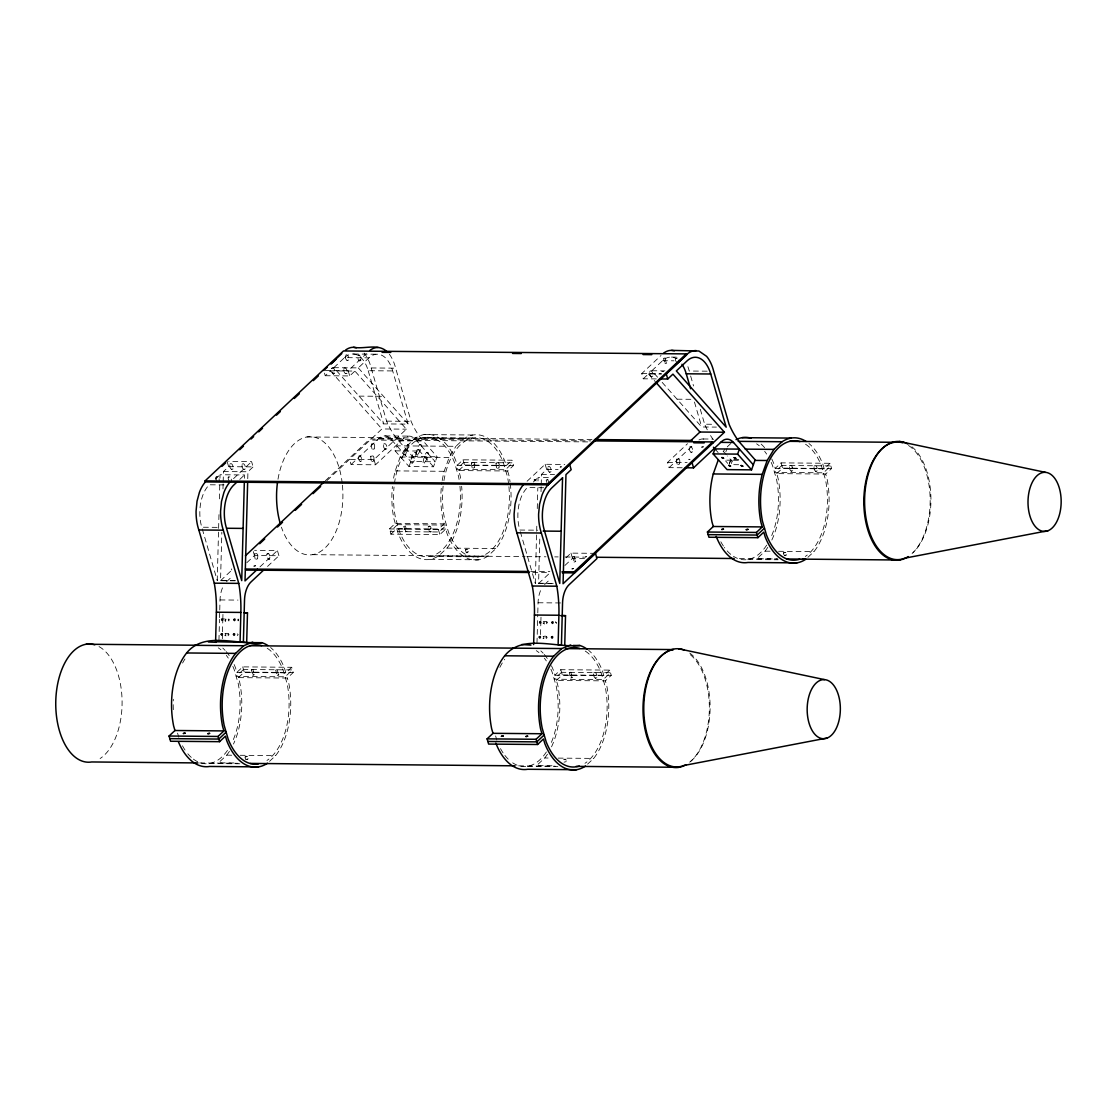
<?xml version="1.0" encoding="UTF-8"?>
<svg xmlns="http://www.w3.org/2000/svg" width="1117" height="1117" viewBox="0 0 1117 1117"><rect width="100%" height="100%" fill="white"/><g stroke="black" fill="none" stroke-linecap="round" stroke-linejoin="round"><path stroke-width="0.75" stroke-dasharray="5 3.75" d="M235.184 580.561L217.229 580.407L218.988 514.406M219.407 498.88L219.77 485.085M219.951 478.188L220.049 474.739L244.525 474.948L244.441 478.397M218.946 640.292L219.504 619.377M219.546 617.645L219.714 611.711M219.756 610.036L220.021 599.941A21.516 12.064 -89.5 0 1 223.959 584.973M235.226 580.826L220.538 580.7L221.836 532.195M222.981 488.883L223.121 483.675M223.177 481.944L223.442 471.556L228.636 466.683L253.126 466.892L251.604 461.656L228.748 461.461M222.311 638.715L222.451 633.507M222.492 631.761L222.814 619.6M222.855 617.869L222.953 614.392M247.751 478.69L247.932 471.765L253.126 466.892M553.222 583.381L535.266 583.228L536.844 524.124M537.263 508.598L537.808 487.906M537.989 481.008L538.087 477.559L549.508 477.657M536.984 643.113L537.752 614.532M537.794 612.856L538.059 602.761A21.516 12.064 -89.5 0 1 541.996 587.793M551.63 583.633L538.576 583.521L539.818 536.746M541.019 491.703L541.159 486.495M541.214 484.764L541.494 474.376L546.674 469.503L558.109 469.601M540.53 634.582L540.851 622.42M540.907 620.689L540.991 617.212M229.795 464.155C232.127 461.363 234.626 468.958 232.196 469.517C229.753 469.322 228.427 463.89 231.498 463.723M231.303 469.391L233.02 468.945M343.813 368.456C346.144 365.664 348.644 373.246 346.214 373.804C343.771 373.609 342.444 368.177 345.516 368.01M345.321 373.678L347.038 373.232M547.861 467.06C549.871 464.058 552.817 471.751 550.234 472.337C547.805 472.435 546.52 466.836 549.536 466.543M549.341 472.212L551.058 471.765M403.879 454.479L405.513 455.164L408.571 444.51L407.44 444.538L403.879 454.479L405.513 455.164M410.847 462.34C413.569 466.543 417.451 452.916 415.468 452.343C413.485 451.045 408.529 462.27 412.48 463.024M414.435 452.329L416.069 453.013M416.096 454.689C418.805 437.724 425.647 444.51 417.158 455.387C414.896 454.898 417.423 453.753 417.758 455.261M419.699 444.58L421.36 445.152M423.064 462.55C425.814 444.775 432.754 453.432 423.902 463.192C421.863 462.494 424.614 461.782 424.725 463.122M426.68 452.441L428.328 453.013M731.412 463.583L732.235 460.749M229.32 481.287C225.425 474.669 232.42 475.451 231.387 482.097M229.865 476.875L228.175 477.364M242.026 464.253C244.386 461.489 246.885 469.154 244.386 469.629C241.998 469.363 240.714 464.086 243.743 463.848M243.548 469.475L245.237 468.986M256.226 553.599L254.536 554.102M256.03 559.24L257.72 558.751M268.443 553.809L266.781 554.2M268.275 559.338C268.778 558.193 271.04 558.989 269.113 559.505C262.858 555.442 270.119 548.475 269.993 558.933M333.285 367.926L331.665 368.484M333.089 373.553C333.829 372.268 335.798 373.413 333.704 373.748C327.979 368.345 334.918 363.681 334.793 373.148M345.446 355.304C347.75 352.609 350.11 359.828 348.029 360.623C345.474 360.889 344.05 355.094 347.164 354.899M346.968 360.526L348.644 360.037M251.185 669.949L252.875 669.46L254.411 674.766L253.545 675.338L251.185 669.949L252.889 669.544M252.805 675.324L254.383 674.682M245.991 759.588C242.096 754.017 251.325 756.432 247.374 759.602M245.963 759.476L248.211 758.82M247.443 756.474L245.237 756.991M277.267 669.6L275.662 670.158L277.211 675.464L278.454 675.394L277.351 669.669L275.69 670.242M277.184 675.38L278.873 674.891M278.133 672.364L276.444 672.853L278.105 672.28M358.571 456.308C360.163 453.223 363.318 460.623 361.042 461.475C358.515 461.74 357.175 456.057 360.177 455.75M360.093 461.53L361.671 460.888M373.064 443.658L371.458 444.217M372.869 449.285L374.558 448.797M372.38 455.959L370.732 456.35M372.226 461.489L373.916 461M383.592 444.161C385.951 441.397 388.451 449.062 385.951 449.551C383.564 449.271 382.279 443.994 385.309 443.756M385.114 449.383L386.803 448.894M403.712 526.498L405.401 526.009L406.937 531.329L406.071 531.887L403.712 526.498L405.415 526.093M404.466 529.109L406.155 528.62L404.494 529.207M405.331 531.887L406.909 531.231M429.877 526.4L428.216 526.791M429.71 531.929C430.213 530.784 432.474 531.594 430.548 532.097C424.292 528.034 431.553 521.067 431.427 531.538M430.659 528.913L428.97 529.416L430.631 528.83M472.254 465.482L473.943 464.993M473.175 462.578L471.597 463.024M473.971 465.077L472.365 465.635M473.008 468.107L474.697 467.604M466.278 552.398L468.526 551.742M467.8 549.271L465.552 549.927M496.744 465.691L498.433 465.203M497.693 462.675L496.088 463.234M497.498 468.316L499.187 467.814M498.447 465.286L496.758 465.789M549.019 483.521L547.875 479.598L546.213 480.184M574.236 556.336L575.339 562.06L574.096 562.144L572.56 556.825L574.236 556.336L572.658 556.978M574.068 562.06L575.758 561.572M649.605 371.402C651.923 368.652 654.604 376.275 651.965 376.792C649.577 376.513 648.293 371.235 651.323 370.998M651.127 376.624L652.817 376.136M665.173 357.887L666.277 363.611L665.034 363.681L663.484 358.375L665.173 357.887L663.596 358.529M665.006 363.597L666.695 363.109M570.829 672.211L569.223 672.769L570.759 678.089L572.016 678.005L570.913 672.28L569.251 672.853M570.745 677.991L572.421 677.502M571.695 674.975L570.005 675.464L571.667 674.891M593.699 672.979C596.059 670.214 598.558 677.879 596.059 678.368C593.672 678.089 592.387 672.811 595.417 672.574M565.481 759.295C560.455 760.97 568.092 756.432 565.691 762.311M595.221 678.201L596.911 677.712M596.143 675.282L594.481 675.673L596.157 675.101M678.187 458.919L676.525 459.31M678.019 464.449L679.708 463.96M689.398 447.135C691.744 444.371 694.243 452.036 691.758 452.511C689.371 452.245 688.072 446.968 691.102 446.73M690.906 452.357L692.596 451.868M789.537 465.943C791.855 463.192 794.536 470.815 791.897 471.332C789.51 471.053 788.211 465.789 791.255 465.538M791.059 471.165L792.749 470.676M784.637 555.735C780.001 549.885 790.068 552.594 785.433 555.68M784.316 555.47L786.563 554.814M814.014 466.152C816.332 463.401 819.026 471.025 816.373 471.542C813.986 471.262 812.701 465.998 815.731 465.747M785.851 552.343L783.589 552.999M814.782 468.763L816.471 468.274M815.536 471.374L817.225 470.885M816.457 468.47L814.81 468.861M389.33 354.215A35.311 19.785 -89.5 0 1 395.641 368.163L411.098 421.346A83.984 47.068 -89.5 0 0 423.161 441.033L437.096 456.755L433.508 466.766L409.031 466.557L395.097 450.835L396.884 445.837L455.918 446.311L464.058 438.66A62.678 35.116 -89.5 0 1 504.786 461.139L506.127 465.747L457.16 465.328L455.82 460.721A62.678 35.116 -89.5 0 0 415.091 438.241L406.937 445.892L400.165 457.021L395.209 470.885A62.678 35.116 -89.5 0 0 393.254 480.128M409.031 466.557L412.606 456.546L398.671 440.824A83.984 47.068 -89.5 0 1 386.608 421.137L371.165 367.954A35.311 19.785 -89.5 0 0 364.086 353.07M433.508 466.766L419.573 451.045L421.36 446.046M442.22 480.547A62.678 35.116 -89.5 0 1 444.175 471.304L449.132 457.439L455.918 446.311M725.813 451.91L727.153 448.154M729.303 463.373L730.644 459.618L727.432 455.987M729.331 464.169L731.579 457.9M217.061 481.162C213.054 474.809 220.286 475.158 219.127 481.916M359.395 355.024C359.213 355.96 356.435 355.499 358.599 354.829C364.826 358.362 357.691 366.25 357.705 355.471M676.874 362.467C672.322 357.845 679.82 355.471 678.564 361.922M409.115 445.083L407.44 444.538M723.285 451.743L724.989 448.964M564.043 762.157L566.249 761.64M324.461 373.12L325.229 375.731L330.409 370.858L354.899 371.067L406.393 429.165L374 459.562L349.523 459.352L351.031 464.588L375.521 464.798L403.432 438.604A21.516 12.064 -89.5 0 1 415.468 439.4L435.309 461.768L410.819 461.558L390.992 439.19A21.516 12.064 -89.5 0 0 378.942 438.395L351.031 464.588M333.815 367.675L344.511 357.635L368.987 357.845A31.402 17.593 -89.5 0 1 392.695 370.928L408.152 424.111L383.662 423.902L333.815 367.675L358.292 367.884L368.987 357.845M215.288 479.207L220.049 474.739M325.34 370.523L348.183 370.718L366.264 353.754M233.523 478.635L251.604 461.656M325.229 375.731L349.705 375.94L354.899 371.067M239.778 479.416L244.525 474.948M325.396 480.701L369.839 438.995L590.809 440.88M326.974 480.561L381.916 428.956L406.393 429.165M220.538 580.7L231.75 570.187M226.542 581.72L232.881 575.772M246.843 562.675L254.453 555.526L278.929 555.735L277.421 550.513L254.564 550.318M259.968 566.877L277.421 550.513M267.522 566.445L278.929 555.735M510.26 483.452A62.678 35.116 -89.5 0 1 495.976 548.517L487.822 556.154A62.678 35.116 -89.5 0 1 447.093 533.689L445.753 529.081L439.861 534.596L390.894 534.191L389.372 528.955L395.264 523.426L444.231 523.845L442.89 519.237A62.678 35.116 -89.5 0 1 441.969 482.139M457.16 465.328L463.052 459.799L512.019 460.218L513.541 465.454L507.649 470.983L458.682 470.564L460.022 475.172A62.678 35.116 -89.5 0 1 460.86 479.835M234.137 664.531A62.678 35.116 -89.5 0 1 235.505 667.784L236.846 672.406L242.738 666.877L291.705 667.296L293.226 672.518L287.334 678.047L238.368 677.628L239.708 682.25A62.678 35.116 -89.5 0 1 233.481 744.034M390.894 534.191L396.786 528.662L445.753 529.081M458.682 470.564L464.574 465.035L513.541 465.454M238.368 677.628L244.26 672.099L293.226 672.518M236.846 672.406L285.812 672.825L291.705 667.296M389.372 528.955L438.339 529.374L444.231 523.845M506.127 465.747L512.019 460.218M396.786 528.662L398.127 533.27A62.678 35.116 -89.5 0 0 438.855 555.749L447.009 548.098A62.678 35.116 -89.5 0 0 461.642 486.258M229.418 751.378A62.678 35.116 -89.5 0 1 226.695 755.162L218.541 762.813L237.111 762.981M527.084 481.245L545.152 464.281L564.741 464.449M656.321 378.914L643.266 378.803L641.744 373.581L661.027 355.485M643.266 378.803L648.46 373.93L661.515 374.041M657.592 377.211L651.853 370.746L662.549 360.707A31.402 17.593 -89.5 0 1 675.967 358.459M533.34 482.027L538.087 477.559M269.546 761.319L275.662 755.581A62.678 35.116 -89.5 0 0 288.675 682.669L287.334 678.047M538.576 583.521L549.787 573.007M565.984 557.802L570.969 553.124L593.825 553.32M682.138 467.758L669.083 467.646L667.561 462.424L687.5 443.714M544.579 584.54L550.918 578.592M564.881 565.495L572.49 558.346L585.545 558.458M669.083 467.646L693.182 445.027M727.307 446.786L730.811 443.505M551.449 665.788A62.678 35.116 -89.5 0 1 553.543 670.605L554.884 675.226L560.776 669.697L609.742 670.116L611.264 675.338L605.372 680.867L556.406 680.448L557.746 685.07A62.678 35.116 -89.5 0 1 551.519 746.854M771.763 458.961A62.678 35.116 -89.5 0 1 773.872 463.778L775.212 468.4L781.09 462.871L830.057 463.29L831.579 468.526L825.686 474.041L776.72 473.622L778.06 478.244A62.678 35.116 -89.5 0 1 771.833 540.028M556.406 680.448L562.298 674.919L611.264 675.338M776.72 473.622L782.612 468.107L831.579 468.526M775.212 468.4L824.178 468.819L830.057 463.29M554.884 675.226L603.85 675.645L609.742 670.116M547.456 754.198A62.678 35.116 -89.5 0 1 544.733 757.996L536.579 765.634L555.149 765.801M767.77 547.372A62.678 35.116 -89.5 0 1 765.047 551.17L756.893 558.807L777.167 558.989M587.584 764.14L593.699 758.401A62.678 35.116 -89.5 0 0 606.713 685.489L605.372 680.867M807.898 557.313L814.014 551.589A62.678 35.116 -89.5 0 0 827.027 478.662L825.686 474.041M543.155 622.057C548.964 619.209 548.796 626.777 543.113 623.314M732.305 461.084L730.658 460.511L731.719 460.413M663.33 371.389L661.85 371.528L663.163 371.5M586.383 556.741L585.643 557.09M690.013 459.338L688.742 459.324L689.803 459.422M224.88 633.87C230.521 631.328 230.339 638.561 224.838 635.405M561.334 467.074L560.064 467.074L561.362 466.459M555.666 621.96C556.783 623.663 556.671 623.956 555.721 621.932M228.943 619.209L228.189 620.089L228.901 620.982L229.139 619.237L222.325 618.762M225.592 620.759C227.519 615.551 221.208 623.607 228.901 620.982M228.552 633.967L227.798 634.847L228.51 635.741M225.201 635.531L225.955 634.651L225.243 633.758M237.293 633.884L238.172 634.526L237.432 635.629M546.981 622.029L546.227 622.909L546.939 623.803M543.63 623.579L544.384 622.7L543.672 621.806M543.099 636.606C548.531 634.261 548.335 641.27 543.044 638.31M546.59 636.788L545.836 637.667L546.548 638.561M543.239 638.352L543.993 637.472L543.281 636.578M353.405 354.019L377.895 354.229M671.443 357.091L679.611 357.161M662.549 360.707L673.97 360.805M371.165 367.954L395.641 368.163M651.853 370.746L664.908 370.858M707.159 371.179L689.203 371.026A35.311 19.785 -89.5 0 0 686.843 363.96M344.511 357.635A31.402 17.593 -89.5 0 1 368.219 370.718L392.695 370.928M641.744 373.581L661.334 373.748M359.032 396.116L383.522 396.326M677.084 399.188L691.772 399.314M386.608 421.137L411.098 421.346M700.303 409.255L704.645 424.209L712.814 424.278M662.172 382.377L701.699 426.973L716.402 427.099M424.055 434.597L473.022 435.016M385.044 435.909L409.52 436.119M703.082 438.981L712.883 439.065M424.195 437.543L473.161 437.962M415.091 438.241L464.058 438.66M378.942 438.395L403.432 438.604M587.64 441.899L370.146 440.042L369.839 438.995M398.671 440.824L423.161 441.033M395.097 450.835L419.573 451.045M412.606 456.546L437.096 456.755M733.911 459.645L738.812 459.687M400.165 457.021L449.132 457.439M726.636 460.162L731.705 460.218M733.394 460.232L738.463 460.274M667.561 462.424L687.15 462.592M733.757 464.672L738.658 464.714M395.209 470.885L444.175 471.304M223.442 471.556L247.932 471.765M541.494 474.376L554.549 474.488M224.042 484.904L209.354 484.778A31.402 17.593 -89.5 0 0 201.772 527.224L219.728 527.378M543.714 487.738L527.392 487.598A31.402 17.593 -89.5 0 0 519.81 530.044L537.766 530.198M447.009 548.098L495.976 548.517M765.047 551.17L770.116 551.212M778.549 551.281L814.014 551.589M438.855 555.749L487.822 556.154M429.766 556.448L478.732 556.866M747.804 559.519L778.2 559.771M429.905 559.394L478.872 559.812M530.701 571.457L549.843 571.625M532.739 572.518L550.136 572.672M220.021 599.941L237.977 600.094M538.059 602.761L560.916 602.957M226.695 755.162L231.764 755.218M240.197 755.287L275.662 755.581M544.733 757.996L548.112 758.024M558.235 758.108L593.699 758.401M209.451 763.525L239.834 763.777M527.489 766.346L557.872 766.597M306.993 436.956L592.778 439.553M312.467 554.674L525.074 556.615M526.819 556.629L545.99 556.797M554.702 556.88L558.179 556.908M565.146 556.978L584.317 557.146M739.412 558.556L777.753 558.905M199.692 762.953L238.033 763.302M518.595 765.843L555.191 766.178M547.791 479.542L546.185 480.101L547.358 484.108M586.397 556.378L585.029 557.132M535.574 479.444L533.968 480.059L535.643 479.514L537.165 484.736M675.743 358.543L677.419 357.998M360.903 360.163L359.213 360.707M215.93 477.238L217.606 476.694M723.146 451.156L726.357 454.787M648.46 373.93L655.316 381.679M714.922 448.908L718.133 452.539M725.561 460.902L727.781 463.415M358.292 367.884L408.152 424.111M330.409 370.858L381.916 428.956M824.178 468.819L822.838 464.197A62.678 35.116 -89.5 0 0 808.945 443.519M781.09 462.871L782.612 468.107M690.641 376.01L693.545 385.979M694.467 402.036L701.699 426.973M545.152 464.281L546.674 469.503M570.969 553.124L572.49 558.346M603.85 675.645L602.51 671.024A62.678 35.116 -89.5 0 0 588.631 650.345M507.649 470.983L508.989 475.591A62.678 35.116 -89.5 0 1 510.05 481.846M560.776 669.697L562.298 674.919M520.299 531.706L535.266 583.228M463.052 459.799L464.574 465.035M438.339 529.374L439.861 534.596M495.613 735.949L496.814 740.082M368.219 370.718L383.662 423.902M395.264 523.426L393.924 518.819A62.678 35.116 -89.5 0 1 392.416 486.509M348.183 370.718L349.705 375.94M374 459.562L375.521 464.798M227.114 461.447L228.636 466.683M253.308 551.603L254.453 555.526M285.812 672.825L284.472 668.203A62.678 35.116 -89.5 0 0 270.593 647.511M231.428 568.902L231.736 569.949M242.738 666.877L244.26 672.099M202.261 528.886L217.229 580.407M177.575 733.129L178.776 737.262M536.272 650.653A59.718 33.468 -89.5 0 1 538.966 652.607M544.342 658.192A59.718 33.468 -89.5 0 1 546.311 660.901M550.89 669.223A59.718 33.468 -89.5 0 1 552.189 672.322L556.196 686.103A59.718 33.468 -89.5 0 1 550.248 744.969M546.381 751.964A59.718 33.468 -89.5 0 1 510.441 761.166M508.221 759.169A59.718 33.468 -89.5 0 1 504.046 754.268M503.083 752.886A59.718 33.468 -89.5 0 1 499.941 747.524M499.858 667.338A59.718 33.468 -89.5 0 1 504.73 659.351M540.837 650.932A62.678 35.116 -89.5 0 1 543.127 653.194M544.244 654.45A62.678 35.116 -89.5 0 1 547.386 658.625M585.238 651.071A59.718 33.468 -89.5 0 1 601.155 672.741L605.163 686.522A59.718 33.468 -89.5 0 1 584.987 763.288M443.924 480.659A59.718 33.468 -89.5 0 1 470.746 438.52A59.718 33.468 -89.5 0 1 503.432 462.843L507.439 476.624A59.718 33.468 -89.5 0 1 508.738 484.96M508.919 486.677A59.718 33.468 -89.5 0 1 488.618 552.426A59.718 33.468 -89.5 0 1 448.448 531.985L444.454 518.204A59.718 33.468 -89.5 0 1 443.644 482.349M394.441 483.619A59.718 33.468 -89.5 0 1 420.816 438.423A59.718 33.468 -89.5 0 1 454.465 462.424L458.473 476.205A59.718 33.468 -89.5 0 1 459.073 479.472M459.953 486.258A59.718 33.468 -89.5 0 1 439.651 552.007A59.718 33.468 -89.5 0 1 399.481 531.566L395.488 517.785A59.718 33.468 -89.5 0 1 394.036 487.012M218.234 647.832A59.718 33.468 -89.5 0 1 220.929 649.787M226.304 655.372A59.718 33.468 -89.5 0 1 228.273 658.081M232.853 666.402A59.718 33.468 -89.5 0 1 234.151 669.502L238.144 683.283A59.718 33.468 -89.5 0 1 232.21 742.149M227.491 750.401A59.718 33.468 -89.5 0 1 192.403 758.345M191.286 757.396A59.718 33.468 -89.5 0 1 187.014 752.774M185.045 750.066A59.718 33.468 -89.5 0 1 181.177 743.238M173.317 709.658A59.718 33.468 -89.5 0 1 173.33 699.242M182.574 663.065A59.718 33.468 -89.5 0 1 184.975 658.988M222.8 648.111A62.678 35.116 -89.5 0 1 225.089 650.373M226.192 651.63A62.678 35.116 -89.5 0 1 229.348 655.805M267.2 648.251A59.718 33.468 -89.5 0 1 283.118 669.921L287.125 683.702A59.718 33.468 -89.5 0 1 266.949 760.468M805.552 444.245A59.718 33.468 -89.5 0 1 821.47 465.915L825.477 479.696A59.718 33.468 -89.5 0 1 805.301 556.461M761.152 444.105A62.678 35.116 -89.5 0 1 765.634 448.95M756.586 443.826A59.718 33.468 -89.5 0 1 759.281 445.781M764.67 451.366A59.718 33.468 -89.5 0 1 766.625 454.074M771.205 462.396A59.718 33.468 -89.5 0 1 772.503 465.496L776.51 479.277A59.718 33.468 -89.5 0 1 770.562 538.143M766.695 545.138A59.718 33.468 -89.5 0 1 733.436 556.308M730.755 554.353A59.718 33.468 -89.5 0 1 724.374 547.442M723.411 546.059A59.718 33.468 -89.5 0 1 720.256 540.698M713.344 439.707A83.984 47.068 -89.5 0 1 710.189 435.002M707.284 429.822A83.984 47.068 -89.5 0 1 704.645 424.209M698.935 440A21.516 12.064 -89.5 0 1 706.181 439.916M277.993 479.235A59.117 33.175 -89.5 0 1 311.322 436.733A59.117 33.175 -89.5 0 1 342.249 483.479M342.43 485.183A59.117 33.175 -89.5 0 1 321.389 550.932A59.117 33.175 -89.5 0 1 281.414 527.196M911.891 446.772A59.117 33.175 -89.5 0 1 930.936 498.81A59.117 33.175 -89.5 0 1 912.98 552.775M908.498 445.474A59.117 33.175 -89.5 0 1 930.126 497.456A59.117 33.175 -89.5 0 1 911.626 553.92M99.036 646.603A59.117 33.175 -89.5 0 1 122.088 701.434A59.117 33.175 -89.5 0 1 100.111 758.527M689.747 653.04A59.117 33.175 -89.5 0 1 710.119 707.382A59.117 33.175 -89.5 0 1 689.538 762.283M690.334 654.702A59.117 33.175 -89.5 0 1 709.351 708.429A59.117 33.175 -89.5 0 1 689.678 762.185M238.591 619.907C237.656 623.202 237.642 616.807 238.591 619.907M405.666 449.481L407.328 450.095L405.666 449.481M412.634 457.342L414.267 458.012L412.634 457.342M417.912 449.579L419.545 450.263L417.912 449.579M424.879 457.439L426.512 458.124L424.879 457.439M254.55 553.906C254.955 568.818 261.713 550.974 254.55 553.906M253.894 566.11L255.584 565.802L253.894 566.11M251.967 672.462L253.657 672.155L251.967 672.462M371.389 443.952C371.793 458.892 378.551 440.992 371.389 443.952M370.732 456.155C371.263 471.262 377.728 452.985 370.732 456.155M471.528 462.773C471.946 477.713 478.69 459.813 471.528 462.773M465.566 549.676C466.375 557.955 470.983 547.051 465.677 549.522M496.018 462.983C496.423 477.922 503.181 460.022 496.018 462.983M571.946 568.93L573.621 568.623L571.946 568.93M676.539 459.129C676.944 474.041 683.702 456.197 676.539 459.129M701.671 447.135L703.347 446.828L701.671 447.135M790.333 468.456L792.009 468.149L790.333 468.456M397.484 524.669L390.14 531.566L439.107 531.985L446.451 525.088L397.484 524.669M463.82 462.41L456.462 469.322L505.429 469.74L512.787 462.829L463.82 462.41M243.506 669.488L236.148 676.385L285.114 676.804L292.472 669.907L243.506 669.488M561.544 672.308L554.186 679.206L603.152 679.625L610.51 672.727L561.544 672.308M781.858 465.482L774.5 472.379L823.466 472.798L830.825 465.901L781.858 465.482"/><path stroke-width="1.5" d="M205.374 481.93L548.14 484.848L686.564 354.941L686.257 353.894L343.491 350.961L205.081 480.882L205.374 481.93A35.311 19.785 -89.5 0 0 199.426 492.318L197.011 501.282L196.075 511.055A35.311 19.785 -89.5 0 0 198.826 529.975L214.282 583.172A83.984 47.068 -89.5 0 1 216.377 612.214L215.595 641.758L246.689 642.401L247.485 612.856L244.176 612.647M240.071 641.968L240.867 612.423A83.984 47.068 -89.5 0 0 238.773 583.381L223.316 530.184A35.311 19.785 -89.5 0 1 220.566 511.265L221.487 501.491L223.903 492.527A35.311 19.785 -89.5 0 1 229.865 482.139M244.344 481.846L241.719 580.617L226.262 527.433A31.402 17.593 -89.5 0 1 233.844 484.987L237.404 481.636M243.38 642.177L244.511 600.15A21.516 12.064 -89.5 0 1 251.032 581.929L263.71 570.019M247.653 482.153L245.014 580.91L257.482 569.223M533.633 644.579L534.415 615.034A83.984 47.068 -89.5 0 0 532.32 585.992L516.878 532.809A35.311 19.785 -89.5 0 1 514.113 513.876L515.049 504.102L517.464 495.138A35.311 19.785 -89.5 0 1 523.412 484.75M558.905 615.244L558.123 644.788L561.432 644.998L562.549 602.971A21.516 12.064 -89.5 0 1 569.07 584.75L596.967 558.556L595.459 553.334L563.066 583.73L565.97 474.585L571.164 469.712L569.642 464.49L550.36 482.586A35.311 19.785 -89.5 0 0 541.94 495.348L539.539 504.312L538.603 514.085A35.311 19.785 -89.5 0 0 541.354 533.018L556.811 586.202A83.984 47.068 -89.5 0 1 558.905 615.244L534.415 615.034M564.741 645.221L565.523 615.676L562.214 615.467M751.546 469.838L727.069 469.629L713.135 453.907L714.922 448.908L739.412 449.118L737.611 454.116L751.546 469.838L755.134 459.827L741.199 444.105A83.984 47.068 -89.5 0 1 729.136 424.418L713.679 371.235A35.311 19.785 -89.5 0 0 706.614 356.351L698.921 351.017L671.666 350.375A35.311 19.785 -89.5 0 0 663.512 353.209M802.495 559.198L805.86 559.226A62.678 35.116 -89.5 0 1 765.131 536.76L763.791 532.139L757.898 537.668L708.932 537.249L707.424 532.027L713.302 526.498L711.962 521.876A62.678 35.116 -89.5 0 1 713.246 473.957L718.203 460.092M707.424 532.027L756.391 532.446L762.269 526.917L760.928 522.295A62.678 35.116 -89.5 0 1 762.213 474.376L767.17 460.511L773.955 449.383L782.095 441.732A62.678 35.116 -89.5 0 1 806.139 441.466M323.707 370.509L327.323 367.116M330.939 363.723L341.788 353.544M221.892 466.431L225.69 462.857M239.666 449.746L243.478 446.172M251.088 439.023L253.629 436.635M258.711 431.86L262.523 428.286M276.485 415.175L280.297 411.601M294.274 398.49L299.342 393.729M313.319 380.618L318.401 375.843M331.093 363.933L336.175 359.157M245.391 555.791L324.125 481.902M259.675 543.728L264.743 538.966M277.449 527.042L282.531 522.281M295.223 510.357L301.576 504.395M312.997 493.672L320.621 486.523M267.508 763.232A62.678 35.116 -89.5 0 1 226.779 740.766L225.439 736.145L219.546 741.674L170.58 741.255L169.058 736.033L174.95 730.504L173.61 725.882A62.678 35.116 -89.5 0 1 186.623 652.97C204.606 630.84 237.376 645.235 261.867 642.694A62.678 35.116 -89.5 0 1 267.773 645.458M169.058 736.033L218.024 736.452L223.917 730.923L222.576 726.301A62.678 35.116 -89.5 0 1 235.589 653.389L243.743 645.738L252.707 642.093M226.137 732.166L218.792 739.063L169.826 738.644M205.081 480.882L547.847 483.815L686.257 353.894M659.588 378.942L667.743 379.012L672.937 374.139L724.43 432.237L574.501 572.881L562.326 572.784M689.985 441.383L699.954 432.028L724.43 432.237M562.019 571.736L574.194 571.834L712.604 441.927L712.911 442.96M685.405 467.786L693.559 467.855L721.47 441.676A21.516 12.064 -89.5 0 1 733.52 442.472L753.347 464.84M585.545 766.053A62.678 35.116 -89.5 0 1 544.817 743.587L543.476 738.965L537.584 744.494L488.618 744.076L487.096 738.854L492.988 733.324L491.648 728.703A62.678 35.116 -89.5 0 1 504.675 655.791C522.644 633.66 555.428 648.055 579.905 645.514A62.678 35.116 -89.5 0 1 587.249 649.256M487.096 738.854L536.062 739.272L541.954 733.743L540.614 729.122A62.678 35.116 -89.5 0 1 553.641 656.21L561.781 648.558L570.745 644.914M544.174 734.986L536.83 741.883L487.864 741.465M764.489 528.159L757.144 535.057L708.178 534.638M1048.109 530.687L904.826 558.165A59.117 33.175 -89.5 0 1 864.628 498.405A59.117 33.175 -89.5 0 1 907.856 444.035M827.292 737.988L684.009 765.466A59.117 33.175 -89.5 0 1 643.769 708.276A59.117 33.175 -89.5 0 1 684.246 650.024M345.474 350.138A35.311 19.785 -89.5 0 1 353.628 347.303C364.324 349.439 378.44 343.045 387.152 351.855M382.07 352.344L390.768 352.413M512.563 353.447L521.262 353.53M643.057 354.564L651.756 354.647M681.97 364.282A31.402 17.593 -89.5 0 1 686.257 373.79L710.733 374L726.19 427.183L676.343 370.956L687.025 360.917A31.402 17.593 -89.5 0 1 710.733 374M742.093 437.669L791.059 438.087M738.197 441.355L782.095 441.732M594.3 440.908L712.604 441.927M720.451 442.36L733.52 442.472M693.769 442.807L704.213 442.89M745.248 449.132L773.955 449.383M713.135 453.907L737.611 454.116M755.343 460.413L767.17 460.511M713.246 473.957L762.213 474.376M713.302 526.498L762.269 526.917M226.779 528.271L243.101 528.411M543.183 531.078L561.139 531.231M198.826 529.975L223.316 530.184M516.878 532.809L541.354 533.018M796.91 562.87L747.943 562.465A62.678 35.116 -89.5 0 1 716.165 536.342M245.349 569.028L528.955 571.443M245.656 570.075L529.263 572.49M214.282 583.172L238.773 583.381M532.32 585.992L556.811 586.202M216.377 612.214L240.867 612.423M244.218 612.828L247.485 612.856M560.622 615.635L565.523 615.676M216.265 642.317L208.32 641.982M246.662 642.568L261.867 642.694M573.147 645.458L579.905 645.514M194.777 645.319L243.743 645.738M512.815 648.139L561.781 648.558M186.623 652.97L235.589 653.389M504.675 655.791L553.641 656.21M174.95 730.504L223.917 730.923M492.988 733.324L541.954 733.743M258.544 766.876L209.577 766.457A62.678 35.116 -89.5 0 1 178.483 741.995M576.595 769.697L527.629 769.278A62.678 35.116 -89.5 0 1 495.85 743.168M594.523 439.567L692.107 440.447M789.705 441.341L894.256 442.29M596.52 557.257L734.19 558.514M786.466 558.989L899.743 560.008M86.177 644.244L195.964 645.235M249.985 645.738L514.853 648.139M565.397 648.6L673.439 649.577A59.117 33.175 -89.5 0 0 643.615 720.367A59.117 33.175 -89.5 0 0 686.02 764.712M197.946 762.939L91.65 761.962A59.117 33.175 -89.5 0 1 55.78 700.918A59.117 33.175 -89.5 0 1 94.819 644.816M250.236 763.414L515.105 765.815M576.107 766.374L678.913 767.309M521.779 644.495L530.938 645.109M671.666 350.375L674.431 350.808M353.628 347.303L356.393 347.736M899.339 441.466L1045.358 472.337A29.559 16.587 -89.5 0 1 1058.539 517.576A29.559 16.587 -89.5 0 1 1029.846 515.719A29.559 16.587 -89.5 0 1 1045.358 472.337M678.508 648.754L824.541 679.625A29.559 16.587 -89.5 0 1 837.722 724.863A29.559 16.587 -89.5 0 1 809.015 723.02A29.559 16.587 -89.5 0 1 824.541 679.625M656.461 382.977L699.954 432.028M713.442 447.233L715.634 449.718M756.391 532.446L757.898 537.668M686.257 373.79L690.599 388.744M667.743 379.012L666.235 373.79L685.517 355.695A35.311 19.785 -89.5 0 1 696.156 350.584M692.037 462.633L693.559 467.855M574.194 571.834L574.501 572.881M547.847 483.815L548.14 484.848M536.062 739.272L537.584 744.494M218.024 736.452L219.546 741.674M579.346 766.053A59.718 33.468 -89.5 0 1 546.185 741.883L542.178 728.102A59.718 33.468 -89.5 0 1 579.611 648.432M369.964 350.347A35.311 19.785 -89.5 0 1 378.105 347.513M258.418 763.944A59.718 33.468 -89.5 0 1 228.133 739.049L224.14 725.282A59.718 33.468 -89.5 0 1 261.573 645.612M799.66 559.226A59.718 33.468 -89.5 0 1 766.499 535.057L762.492 521.276A59.718 33.468 -89.5 0 1 799.926 441.606M736.047 439.637A62.678 35.116 -89.5 0 1 751.252 438.283M280.465 524.222A59.117 33.175 -89.5 0 1 277.477 482.572M908.205 556.573A59.117 33.175 -89.5 0 1 863.93 506.685A59.117 33.175 -89.5 0 1 902.913 442.863M562.563 477.769L559.757 583.437L544.3 530.254A31.402 17.593 -89.5 0 1 551.882 487.808L562.563 477.769M233.83 619.6C234.863 622.811 235.91 617.073 233.83 619.6M551.868 622.42C552.901 625.646 553.948 619.893 551.868 622.42M221.599 619.418C222.367 622.741 223.875 617.115 221.599 619.418M221.208 634.191C221.92 637.514 223.554 631.887 221.208 634.191M233.453 634.288C234.221 637.612 235.715 631.999 233.453 634.288M539.637 622.239C540.405 625.562 541.913 619.935 539.637 622.239M539.246 637.011C540.014 640.334 541.522 634.707 539.246 637.011M551.491 637.109C552.259 640.432 553.753 634.819 551.491 637.109M721.917 457.551L723.551 458.235L721.917 457.551M728.884 465.412L730.518 466.096L728.884 465.412M734.162 457.663L735.796 458.333L734.162 457.663M741.129 465.524L742.763 466.194L741.129 465.524M183.425 733.478L185.101 733.171L183.425 733.478M207.902 733.687L209.591 733.38L207.902 733.687M501.463 736.298L503.139 735.991L501.463 736.298M525.953 736.508L527.629 736.201L525.953 736.508M721.777 529.472L723.467 529.165L721.777 529.472M746.268 529.681L747.943 529.374L746.268 529.681"/></g></svg>
